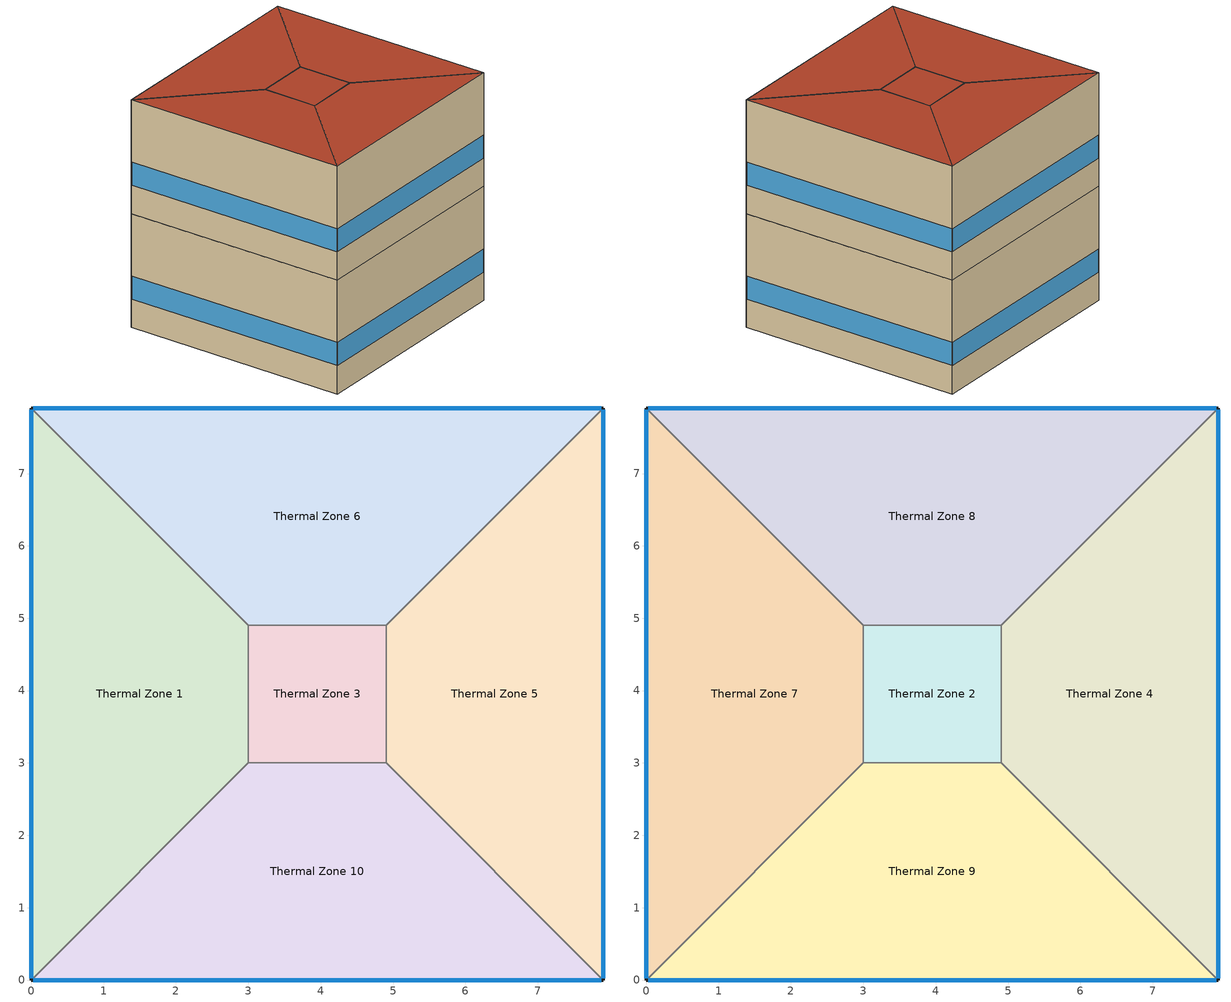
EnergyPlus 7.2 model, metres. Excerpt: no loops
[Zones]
Thermal Zone 5
 floor ground (000_ExtSlabCarpet_4in_ClimateZone 1-8): 7.91,7.91 7.91,0 4.91,3 4.91,4.91 z0
 wall outside (ASHRAE_189.1-2009_ExtWall_SteelFrame_ClimateZone 4-8): 7.91,0 7.91,7.91 z0:4
 wall to Thermal Zone 3 (000_Interior Wall): 4.91,4.91 4.91,3 z0:4
 wall to Thermal Zone 10 (000_Interior Wall): 4.91,3 7.91,0 z0:4
 wall to Thermal Zone 6 (000_Interior Wall): 7.91,7.91 4.91,4.91 z0:4
 window (ASHRAE_189.1-2009_ExtWindow_ClimateZone 4-5): 7.91,0.03 7.91,7.88 z1:1.81
Thermal Zone 1
 floor ground (000_ExtSlabCarpet_4in_ClimateZone 1-8): 0,0 0,7.91 3,4.91 3,3 z0
 wall outside (ASHRAE_189.1-2009_ExtWall_SteelFrame_ClimateZone 4-8): 0,7.91 0,0 z0:4
 wall to Thermal Zone 10 (000_Interior Wall): 0,0 3,3 z0:4
 wall to Thermal Zone 3 (000_Interior Wall): 3,3 3,4.91 z0:4
 wall to Thermal Zone 6 (000_Interior Wall): 3,4.91 0,7.91 z0:4
 window (ASHRAE_189.1-2009_ExtWindow_ClimateZone 4-5): 0,7.88 0,0.03 z1:1.81
Thermal Zone 6
 floor ground (000_ExtSlabCarpet_4in_ClimateZone 1-8): 0,7.91 7.91,7.91 4.91,4.91 3,4.91 z0
 wall outside (ASHRAE_189.1-2009_ExtWall_SteelFrame_ClimateZone 4-8): 7.91,7.91 0,7.91 z0:4
 wall to Thermal Zone 3 (000_Interior Wall): 3,4.91 4.91,4.91 z0:4
 window (ASHRAE_189.1-2009_ExtWindow_ClimateZone 4-5): 7.88,7.91 0.03,7.91 z1:1.81
Thermal Zone 3
 floor ground (000_ExtSlabCarpet_4in_ClimateZone 1-8): 3,3 3,4.91 4.91,4.91 4.91,3 z0
 wall to Thermal Zone 10 (000_Interior Wall): 3,3 4.91,3 z0:4
Thermal Zone 10
 floor ground (000_ExtSlabCarpet_4in_ClimateZone 1-8): 7.91,0 0,0 3,3 4.91,3 z0
 wall outside (ASHRAE_189.1-2009_ExtWall_SteelFrame_ClimateZone 4-8): 0,0 7.91,0 z0:4
 window (ASHRAE_189.1-2009_ExtWindow_ClimateZone 4-5): 0.03,0 7.88,0 z1:1.81
Thermal Zone 9
 floor to Thermal Zone 10 (000_Interior Floor): 7.91,0 0,0 3,3 4.91,3 z4
 wall outside (ASHRAE_189.1-2009_ExtWall_SteelFrame_ClimateZone 4-8): 0,0 7.91,0 z4:8
 wall to Thermal Zone 2 (000_Interior Wall): 4.91,3 3,3 z4:8
 wall to Thermal Zone 7 (000_Interior Wall): 3,3 0,0 z4:8
 wall to Thermal Zone 4 (000_Interior Wall): 7.91,0 4.91,3 z4:8
 window (ASHRAE_189.1-2009_ExtWindow_ClimateZone 4-5): 0.03,0 7.88,0 z5:5.81
 roof outside (ASHRAE_189.1-2009_ExtRoof_IEAD_ClimateZone 2-5): 4.91,3 3,3 0,0 7.91,0 z8
Thermal Zone 2
 floor to Thermal Zone 3 (000_Interior Floor): 3,3 3,4.91 4.91,4.91 4.91,3 z4
 wall to Thermal Zone 4 (000_Interior Wall): 4.91,3 4.91,4.91 z4:8
 wall to Thermal Zone 8 (000_Interior Wall): 4.91,4.91 3,4.91 z4:8
 wall to Thermal Zone 7 (000_Interior Wall): 3,4.91 3,3 z4:8
 roof outside (ASHRAE_189.1-2009_ExtRoof_IEAD_ClimateZone 2-5): 4.91,3 4.91,4.91 3,4.91 3,3 z8
Thermal Zone 4
 floor to Thermal Zone 5 (000_Interior Floor): 7.91,7.91 7.91,0 4.91,3 4.91,4.91 z4
 wall outside (ASHRAE_189.1-2009_ExtWall_SteelFrame_ClimateZone 4-8): 7.91,0 7.91,7.91 z4:8
 wall to Thermal Zone 8 (000_Interior Wall): 7.91,7.91 4.91,4.91 z4:8
 window (ASHRAE_189.1-2009_ExtWindow_ClimateZone 4-5): 7.91,0.03 7.91,7.88 z5:5.81
 roof outside (ASHRAE_189.1-2009_ExtRoof_IEAD_ClimateZone 2-5): 4.91,4.91 4.91,3 7.91,0 7.91,7.91 z8
Thermal Zone 7
 floor to Thermal Zone 1 (000_Interior Floor): 0,0 0,7.91 3,4.91 3,3 z4
 wall outside (ASHRAE_189.1-2009_ExtWall_SteelFrame_ClimateZone 4-8): 0,7.91 0,0 z4:8
 wall to Thermal Zone 8 (000_Interior Wall): 3,4.91 0,7.91 z4:8
 window (ASHRAE_189.1-2009_ExtWindow_ClimateZone 4-5): 0,7.88 0,0.03 z5:5.81
 roof outside (ASHRAE_189.1-2009_ExtRoof_IEAD_ClimateZone 2-5): 3,3 3,4.91 0,7.91 0,0 z8
Thermal Zone 8
 floor to Thermal Zone 6 (000_Interior Floor): 0,7.91 7.91,7.91 4.91,4.91 3,4.91 z4
 wall outside (ASHRAE_189.1-2009_ExtWall_SteelFrame_ClimateZone 4-8): 7.91,7.91 0,7.91 z4:8
 window (ASHRAE_189.1-2009_ExtWindow_ClimateZone 4-5): 7.88,7.91 0.03,7.91 z5:5.81
 roof outside (ASHRAE_189.1-2009_ExtRoof_IEAD_ClimateZone 2-5): 3,4.91 4.91,4.91 7.91,7.91 0,7.91 z8
[Building]
Building 1
[Material] Thermal Absorptance=0.9
Name | Roughness | Thickness {m} | Conductivity {W/m-K} | Density {kg/m3} | Specific Heat {J/kg-K} | Solar Absorptance | Visible Absorptance
Metal Decking | MediumSmooth | 0.0015 | 45.006 | 7680 | 418.4 | 0.7 | 0.3
Wall Insulation [39] | MediumRough | 0.1184 | 0.045 | 265 | 836.8 | 0.7 | 0.7
MAT-CC05 4 HW CONCRETE | Rough | 0.1016 | 1.311 | 2240 | 836.8 | 0.7 | 0.7
000_M11 100mm lightweight concrete | MediumRough | 0.1016 | 0.53 | 1280 | 840 | 0.7 | 0.7
000_G01a 19mm gypsum board | MediumSmooth | 0.019 | 0.16 | 800 | 1090 | 0.7 | 0.7
Roof Insulation [21] | MediumRough | 0.2105 | 0.049 | 265 | 836.8 | 0.7 | 0.7
Roof Membrane | VeryRough | 0.0095 | 0.16 | 1121.29 | 1460 | 0.7 | 0.7
000_F16 Acoustic tile | MediumSmooth | 0.0191 | 0.06 | 368 | 590 | 0.7 | 0.7
1/2IN Gypsum | Smooth | 0.0127 | 0.16 | 784.9 | 830 | 0.92 | 0.92
[Material:AirGap]
Name | Thermal Resistance {m2-K/W}
000_F05 Ceiling air space resistance | 0.18
000_F04 Wall air space resistance | 0.15
[Material:NoMass] Thermal Absorptance=0.9; Solar Absorptance=0.7
Name | Roughness | Thermal Resistance {m2-K/W} | Visible Absorptance
CP02 CARPET PAD | VeryRough | 0.2165 | 0.8
MAT-SHEATH | Rough | 0.3626 | 0.7
[WindowMaterial:Glazing]
Theoretical Glass [207]: Optical Data Type=SpectralAverage; Thickness {m}=0.003; Solar Transmittance at Normal Incidence=0.3311; Front Side Solar Reflectance at Normal Incidence=0.6189; Back Side Solar Reflectance at Normal Incidence=0.6189; Visible Transmittance at Normal Incidence=0.44; Front Side Visible Reflectance at Normal Incidence=0.51; Back Side Visible Reflectance at Normal Incidence=0.51; Infrared Transmittance at Normal Incidence=0; Front Side Infrared Hemispherical Emissivity=0.9; Back Side Infrared Hemispherical Emissivity=0.9; Conductivity {W/m-K}=0.0133; Dirt Correction Factor for Solar and Visible Transmittance=1; Solar Diffusing=No
[Construction]
000_Interior Wall: 000_G01a 19mm gypsum board, 000_F04 Wall air space resistance, 000_G01a 19mm gypsum board
000_ExtSlabCarpet_4in_ClimateZone 1-8: MAT-CC05 4 HW CONCRETE, CP02 CARPET PAD
ASHRAE_189.1-2009_ExtWindow_ClimateZone 4-5: Theoretical Glass [207]
ASHRAE_189.1-2009_ExtRoof_IEAD_ClimateZone 2-5: Roof Membrane, Roof Insulation [21], Metal Decking
ASHRAE_189.1-2009_ExtWall_SteelFrame_ClimateZone 4-8: MAT-SHEATH, Wall Insulation [39], 1/2IN Gypsum
000_Interior Floor: 000_F16 Acoustic tile, 000_F05 Ceiling air space resistance, 000_M11 100mm lightweight concrete
[AvailabilityManager:Scheduled]
Name | Schedule
AvailabilityManager:Scheduled {c9372740-e7d6-452b-877b-aa85c7abe024} | Schedule:Compact {76395353-a2d7-411e-8ed6-9d190273187e}
AvailabilityManager:Scheduled {14f7c9bf-a2fb-455a-be95-41c0e7650094} | Schedule:Compact {964cd40c-8c88-4ea9-b7e3-eb9e483d5ec8}
[Zone]
Thermal Zone 5; Thermal Zone 9; Thermal Zone 2; Thermal Zone 4; Thermal Zone 1; Thermal Zone 6; Thermal Zone 7; Thermal Zone 8; Thermal Zone 3; Thermal Zone 10
[Schedule:Compact]
Schedule:Compact {76395353-a2d7-411e-8ed6-9d190273187e}; Schedule:Compact {964cd40c-8c88-4ea9-b7e3-eb9e483d5ec8}: Through: 12/31, For: AllDays, Until: 24:00, 1
